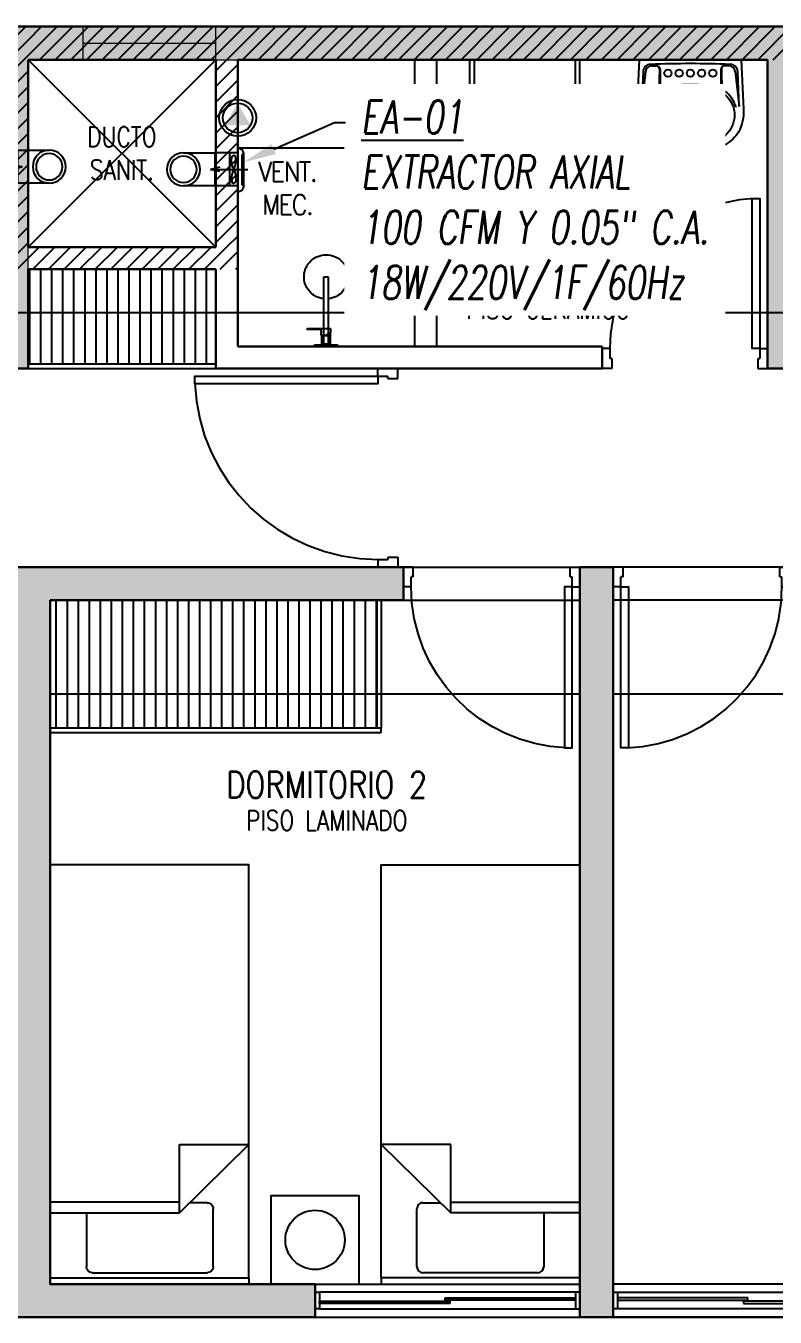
# Model space of a CAD drawing. Header units: millimetres. Extents: x 98 to 155, y -181 to 127.
# Drawn here: x 131.53 to 134.93, y -32.93 to -27.08 of the extents above; entities that cross this region are included whole.
import ezdxf
from ezdxf import colors
from ezdxf.entities.mleader import LeaderData, LeaderLine
from ezdxf.enums import TextEntityAlignment as Align
from ezdxf.math import Vec2, Vec3

# ---------------------------------------------------------------- set-up
doc = ezdxf.new("R2010")
doc.units = ezdxf.units.MM
doc.header["$LTSCALE"] = 15
for name, pattern in [('CENTER', [2, 1.25, -0.25, 0.25, -0.25]), ('HIDDEN', [0.375, 0.25, -0.125]), ('HIDDEN2', [0.1875, 0.125, -0.0625]), ('X-REF_DP_Arquitectura$0$HIDDEN', [0.375, 0.25, -0.125])]:
    doc.linetypes.add(name, pattern=pattern)
doc.layers.get('0').update_dxf_attribs({"color": 250})
for name, color, linetype in [('A-CORTE', 250, 'CENTER'), ('A-LINEAS', 250, 'Continuous'), ('A-MOBILIARIO', 250, 'Continuous'), ('A-MURO BAJO', 250, 'Continuous'), ('A-PROYECCIONES INT.', 250, 'HIDDEN2'), ('A-SANITARIOS', 250, 'Continuous'), ('A-TEXTO-ACABADO PISO', 250, 'Continuous'), ('A_50_TextoAmbiente', 252, 'Continuous'), ('A_50_TextoIndicaciones', 250, 'Continuous'), ('A_50_Vigas', 250, 'X-REF_DP_Arquitectura$0$HIDDEN'), ('A_60_HatchEstructuras', 250, 'Continuous'), ('DLP_MOBILIARIO FIJO', 250, 'Continuous'), ('L-06_EQ-FIN-CONT', 141, 'Continuous'), ('L3 Equipos y Ductos', 160, 'Continuous'), ('L4 Linea mediana', 191, 'Continuous'), ('L6 Linea fina', 141, 'Continuous'), ('MURO CF 60', 250, 'Continuous')]:
    doc.layers.add(name, color=color, linetype=linetype)
doc.layers.add('A-MUROS', color=252, linetype='Continuous', lineweight=30)
doc.layers.add('A_20_Estructuras', color=250, linetype='Continuous', lineweight=18)
doc.styles.add('JNV ING', font='romans.shx', dxfattribs={"width": 0.7, "oblique": 8, "height": 0.15})
doc.styles.add('ROMANS', font='romans.shx', dxfattribs={"width": 0.8})
pattern_1 = [(45, (128.671876, -2.083635), (-0.03535534, 0.03535534), [])]

# ---------------------------------------------------------------- blocks, each defined once
blk = doc.blocks.new('FUTURE 150')
at = {"layer": 'L3 Equipos y Ductos'}
for p, q in [((-0.1294, 0.1486), (-0.1294, -0.0006)), ((-0.104, -0.026), (-0.104, 0.174)), ((-0.104, 0.152), (0, 0.152)), ((0, 0.152), (0, 0.002)), ((-0.104, 0.002), (0, 0.002))]:
    blk.add_line(p, q, dxfattribs=at)
for centre, start, end in [((-0.104, 0.1486), 90, 180), ((-0.104, -0.0006), 180, 270)]:
    blk.add_arc(centre, 0.0254, start, end, dxfattribs=at)
at = {"layer": 'L4 Linea mediana'}
for p, q in [((-0.1294, 0.1448), (-0.1239, 0.1448)), ((-0.1239, 0.0052), (-0.1239, 0.1448)), ((-0.066, 0.152), (-0.066, 0.002)), ((-0.1294, 0.0052), (-0.1239, 0.0052))]:
    blk.add_line(p, q, dxfattribs=at)
at = {"layer": 'L6 Linea fina'}
for p, q in [((0.0199, 0.077), (-0.1499, 0.077)), ((-0.0231, 0.0872), (0.0199, 0.077)), ((-0.0231, 0.0668), (0.0199, 0.077))]:
    blk.add_line(p, q, dxfattribs=at)
for points in [[(-0.0857, 0.077), (-0.0921, 0.0934), (-0.0951, 0.1284), (-0.0911, 0.1379), (-0.0857, 0.1402)], [(-0.0857, 0.077), (-0.0794, 0.0934), (-0.0764, 0.1284), (-0.0804, 0.1379), (-0.0857, 0.1402)], [(-0.0857, 0.077), (-0.0921, 0.0606), (-0.0951, 0.0256), (-0.0911, 0.0161), (-0.0857, 0.0138)], [(-0.0857, 0.077), (-0.0794, 0.0606), (-0.0764, 0.0256), (-0.0804, 0.0161), (-0.0857, 0.0138)]]:
    blk.add_spline(points, degree=3, dxfattribs=at)
blk = doc.blocks.new('Trampa de humo')
at = {"layer": 'L3 Equipos y Ductos'}
blk.add_lwpolyline([(0.155, 0.15), (0.013, 0.15), (0.013, 0), (0.155, 0)], dxfattribs=at)
for radius in [0.075, 0.06]:
    blk.add_circle((0.155, 0.075), radius, dxfattribs=at)
blk = doc.blocks.new('FUTURE150 con trampa')
blk.add_blockref('Trampa de humo', (0.0927, 0.0279))
at = {"layer": 'L-06_EQ-FIN-CONT'}
blk.add_blockref('FUTURE 150', (0.1057, 0.0259), dxfattribs=at)
blk = doc.blocks.new('PTO ELECT')
at = {"layer": 'L4 Linea mediana', "ltscale": 1.5}
blk.add_circle((-0.6859, 0.0891), 0.0833, dxfattribs=at)
at = {"layer": 'L6 Linea fina', "ltscale": 1.5}
blk.add_circle((-0.6859, 0.0891), 0.0671, dxfattribs=at)
blk.add_solid([(-0.6278, 0.0555), (-0.744, 0.0555), (-0.6278, 0.0555), (-0.6859, 0.1562)], dxfattribs=at)
blk = doc.blocks.new('EF-P112')
at = {"layer": 'A_60_HatchEstructuras'}
h = blk.add_hatch(color=256, dxfattribs=at)
h.dxf.hatch_style = 1
h.paths.add_polyline_path([(-19.25, -4.775), (-21.445, -4.775), (-21.445, -4.925), (-21.1, -4.925), (-21.1, -6.325), (-11.7, -6.325), (-11.7, -6.175), (-15.25, -6.175), (-15.25, -4.775), (-15.45, -4.775), (-15.45, -6.175), (-18.35, -6.175), (-18.35, -4.775), (-18.5, -4.775), (-18.5, -6.175), (-20.9, -6.175), (-20.9, -4.925), (-19.25, -4.925)])
h.paths.add_polyline_path([(-21.47, -7.675), (-18.95, -7.675), (-18.95, -9.075), (-18.8, -9.075), (-18.8, -7.675), (-15.45, -7.675), (-15.45, -9.075), (-15.25, -9.075), (-15.25, -7.675), (-11.7, -7.675), (-11.7, -7.525), (-21.67, -7.525), (-21.67, -9.075), (-19.7, -9.075), (-19.7, -8.925), (-21.47, -8.925)])
h = blk.add_hatch(color=256, dxfattribs=at)
h.dxf.hatch_style = 1
h.paths.add_polyline_path([(-17.1, -9.975), (-18.85, -9.975), (-18.85, -13.375), (-17.5, -13.375), (-17.5, -13.225), (-18.7, -13.225), (-18.7, -10.125), (-17.1, -10.125)])
h.paths.add_polyline_path([(-16.15, -9.975), (-16.3, -9.975), (-16.3, -13.375), (-16.15, -13.375)])
h.paths.add_polyline_path([(-13.6, -9.975), (-15.35, -9.975), (-15.35, -10.125), (-13.75, -10.125), (-13.75, -13.225), (-14.95, -13.225), (-14.95, -13.375), (-13.6, -13.375)])
at = {"layer": 'A_20_Estructuras'}
for points in [[(-21.47, -7.675), (-18.95, -7.675), (-18.95, -9.075), (-18.8, -9.075), (-18.8, -7.675), (-15.45, -7.675), (-15.45, -9.075), (-15.25, -9.075), (-15.25, -7.675), (-11.7, -7.675), (-11.7, -7.525), (-21.67, -7.525), (-21.67, -9.075), (-19.7, -9.075), (-19.7, -8.925), (-21.47, -8.925)], [(-17.1, -9.975), (-18.85, -9.975), (-18.85, -13.375), (-17.5, -13.375), (-17.5, -13.225), (-18.7, -13.225), (-18.7, -10.125), (-17.1, -10.125)], [(-16.15, -9.975), (-16.3, -9.975), (-16.3, -13.375), (-16.15, -13.375)]]:
    blk.add_lwpolyline(points, close=True, dxfattribs=at)
at = {"layer": 'A_20_Estructuras', "elevation": 0}
for points in [[(-18.55, -7.675), (-18.55, -7.525)], [(-17.95, -7.675), (-17.95, -7.525)]]:
    blk.add_lwpolyline(points, dxfattribs=at)
at = {"layer": 'A_20_Estructuras', "linetype": 'HIDDEN', "ltscale": 0.5, "elevation": 0}
blk.add_lwpolyline([(-18.55, -7.6), (-17.95, -7.6)], dxfattribs=at)
at = {"layer": 'A_50_Vigas'}
for p, q in [((-16.15, -10.5501), (-13.75, -10.5501)), ((-17.5, -13.375), (-16.3, -13.375)), ((-16.15, -13.375), (-14.95, -13.375))]:
    blk.add_line(p, q, dxfattribs=at)
at = {"layer": 'A_50_Vigas', "elevation": 0}
for points in [[(-17.95, -8.525), (-17.95, -7.675)], [(-17.95, -8.525), (-18.8, -8.525)]]:
    blk.add_lwpolyline(points, dxfattribs=at)
at = {"layer": 'A_50_Vigas'}
for points in [[(-17.1, -9.975), (-16.3, -9.975)], [(-15.35, -9.975), (-16.15, -9.975)], [(-17.1, -10.125), (-16.3, -10.125)], [(-15.35, -10.125), (-16.15, -10.125)], [(-18.7, -10.5501), (-16.3, -10.5501)]]:
    blk.add_lwpolyline(points, dxfattribs=at)
blk = doc.blocks.new('TEXTO DUCTOS PT')
at = {"layer": 'A_50_TextoIndicaciones', "insert": (28.975, -8.1, 0), "char_height": 0.09, "width": 0.4157, "attachment_point": 5, "style": 'ROMANS'}
blk.add_mtext('\\pxsm1,t16;DUCTO SANIT.', dxfattribs=at)
blk = doc.blocks.new('Cortes-Elev.')
at = {"layer": 'A-CORTE', "linetype": 'CENTER', "ltscale": 0.5}
blk.add_lwpolyline([(-1.966, 27.2284), (51.8601, 27.2284)], dxfattribs=at)
blk = doc.blocks.new('ducha marsano')
at = {"linetype": 'HIDDEN2', "ltscale": 0.5, "extrusion": (-4.9425e-10, -7.91123e-10, -1)}
for p, q in [((-0.01, 0), (0.01, 0)), ((0.01, 0), (0.01, -0.3155)), ((-0.0155, -0.058), (-0.0157, -0.058)), ((-0.01, -0.3155), (-0.01, 0)), ((0.0225, -0.0515), (-0.0001, -0.0515)), ((0.0225, -0.0515), (0.0225, -0.0627)), ((-0.0205, -0.08), (-0.0205, -0.0601)), ((0.021, -0.0815), (-0.019, -0.0815)), ((0.025, -0.0815), (0.021, -0.0815)), ((0.0225, -0.0682), (0.0225, -0.077)), ((0.0225, -0.077), (0.025, -0.077)), ((0.025, -0.077), (0.0771, -0.077)), ((0.0771, -0.0815), (0.025, -0.0815)), ((0.0771, -0.077), (0.0816, -0.077)), ((0.0816, -0.0815), (0.0771, -0.0815)), ((0.0816, -0.077), (0.082, -0.077)), ((0.082, -0.0815), (0.0816, -0.0815)), ((0.082, -0.077), (0.084, -0.077)), ((0.084, -0.0815), (0.082, -0.0815)), ((0.0855, -0.0785), (0.0855, -0.08)), ((0.01, -0.3155), (-0.01, -0.3155))]:
    blk.add_line(p, q, dxfattribs=at)
for centre, radius, start, end in [((-0.0004, -0.0462), 0.02, 323.95812, 354.92979), ((0.0004, -0.0462), 0.02, 185.07021, 195.2705), ((0.019, -0.08), 0.0015, 270, 360), ((-0.084, -0.0785), 0.0015, 90, 180), ((-0.084, -0.08), 0.0015, 180, 270), ((0, -0.3155), 0.1, 95.73917, 84.26083)]:
    blk.add_arc(centre, radius, start, end, dxfattribs=at)
at = {"linetype": 'HIDDEN2', "ltscale": 0.5, "extrusion": (-4.94252e-10, -7.91124e-10, -1)}
blk.add_ellipse((0, -0.0515), major_axis=(-0.0225, -0.0095), ratio=0.001448, start_param=0.425436, end_param=1.567366, dxfattribs=at)
at = {"linetype": 'HIDDEN2', "ltscale": 0.5}
for points, degree in [([(-0.0305, 0), (0, 0), (0.0305, 0)], 2), ([(0.0305, 0), (0.0415, 0), (0.0525, 0)], 2), ([(0.0525, 0), (0.0525, -0.0038), (0.0525, -0.0075)], 2), ([(-0.0525, 0), (-0.0525, -0.0038), (-0.0525, -0.0075)], 2), ([(-0.0525, 0), (-0.0415, 0), (-0.0305, 0)], 2), ([(-0.0525, -0.0075), (-0.0525, -0.0075), (-0.0525, -0.0075)], 2), ([(0.0305, -0.008), (0, -0.008), (-0.0305, -0.008)], 2), ([(-0.0215, -0.008), (-0.0215, -0.0093), (-0.0215, -0.0105)], 2), ([(-0.021, -0.011), (-0.007, -0.011), (0.007, -0.011), (0.021, -0.011)], 3), ([(-0.02, -0.011), (-0.02, -0.0294), (-0.02, -0.0477)], 2), ([(-0.0197, -0.048), (0, -0.048), (0.0197, -0.048)], 2), ([(0.02, -0.011), (0.02, -0.0294), (0.02, -0.0477)], 2), ([(0.0215, -0.008), (0.0215, -0.0093), (0.0215, -0.0105)], 2)]:
    blk.add_open_spline(points, degree=degree, dxfattribs=at)
for points, weights in [([(-0.0525, -0.0075), (-0.0525, -0.0075), (-0.0525, -0.0075)], [1, 0.990847086912, 0.982266230892]), ([(-0.052, -0.008), (-0.0525, -0.008), (-0.0525, -0.0075)], [1, 0.707106781193, 1]), ([(-0.0215, -0.0105), (-0.0215, -0.011), (-0.021, -0.011)], [1, 0.70710678154, 1]), ([(-0.02, -0.0477), (-0.02, -0.048), (-0.0197, -0.048)], [1, 0.707106780138, 1]), ([(0.02, -0.0477), (0.02, -0.048), (0.0197, -0.048)], [1, 0.707106779703, 1]), ([(0.0211, -0.011), (0.0211, -0.011), (0.021, -0.011)], [1, 0.992411795776, 1]), ([(0.052, -0.008), (0.0521, -0.008), (0.0521, -0.008)], [1, 0.992411795771, 1])]:
    blk.add_rational_spline(points, weights, degree=2, dxfattribs=at)
for points, knots in [([(-0.0305, -0.008), (-0.0332, -0.008), (-0.0374, -0.008), (-0.0424, -0.008), (-0.0458, -0.008), (-0.0486, -0.008), (-0.0512, -0.008), (-0.052, -0.008), (-0.052, -0.008)], [0, 0, 0, 0, 8.104572, 12.495263, 16.885954, 21.276645, 25.667336, 33.771908, 33.771908, 33.771908, 33.771908]), ([(0.052, -0.008), (0.052, -0.008), (0.0512, -0.008), (0.0486, -0.008), (0.0458, -0.008), (0.0424, -0.008), (0.0374, -0.008), (0.0332, -0.008), (0.0305, -0.008)], [0, 0, 0, 0, 8.104572, 12.495263, 16.885954, 21.276645, 25.667336, 33.771908, 33.771908, 33.771908, 33.771908]), ([(0.0225, -0.0682), (0.0225, -0.0682), (0.0225, -0.0682), (0.0225, -0.0679), (0.0224, -0.0677), (0.0224, -0.0672), (0.0224, -0.0669), (0.0223, -0.0662), (0.0223, -0.0658), (0.0223, -0.0652), (0.0223, -0.0648), (0.0224, -0.0641), (0.0224, -0.0638), (0.0224, -0.0633), (0.0225, -0.0631), (0.0225, -0.0628), (0.0225, -0.0627), (0.0225, -0.0627)], [0.4148436, 0.4148436, 0.4148436, 0.4148436, 0.5185541, 0.5185541, 0.6222645, 0.6222645, 0.7259759, 0.7259759, 0.8296873, 0.8296873, 0.9333987, 0.9333987, 1.03711, 1.03711, 1.1408205, 1.1408205, 1.2445309, 1.2445309, 1.2445309, 1.2445309])]:
    blk.add_open_spline(points, degree=3, knots=knots, dxfattribs=at)
for points, weights, degree, knots in [([(0.0211, -0.011), (0.0211, -0.011), (0.0211, -0.011), (0.0211, -0.011), (0.0214, -0.0109), (0.0215, -0.0107), (0.0215, -0.0105)], [0.918641037743, 0.918640949346, 0.918640860949, 0.918640772552, 0.789223156395, 0.789223156395, 0.918640772552], 3, [0.1238988, 0.1238988, 0.1238988, 0.1238988, 0.1238993, 0.1238993, 0.1238993, 0.78603, 0.78603, 0.78603, 0.78603]), ([(0.0521, -0.008), (0.0521, -0.008), (0.0521, -0.008), (0.0525, -0.0079), (0.0525, -0.0075)], [0.918641037749, 0.918640905153, 0.918640772558, 0.724517853988, 0.918640772558], 2, [0.1238988, 0.1238988, 0.1238988, 0.1238993, 0.1238993, 0.7860311, 0.7860311, 0.7860311])]:
    blk.add_rational_spline(points, weights, degree=degree, knots=knots, dxfattribs=at)
blk = doc.blocks.new('1 PLAZA')
for p, q in [((-0.2592, -0.0513), (0.2619, -0.0513)), ((-0.2859, -0.3221), (-0.2859, -0.0781)), ((0.2887, -0.0781), (0.2887, -0.3415)), ((-0.45, -0.3221), (0.1356, -0.3221)), ((0.45, -0.6318), (0.1356, -0.3221)), ((0.1356, -0.3221), (0.1356, -0.6318)), ((0.1356, -0.371), (-0.45, -0.371)), ((0.2619, -0.3683), (0.1825, -0.3683)), ((0.1356, -0.6318), (0.45, -0.6318))]:
    blk.add_line(p, q)
at = {"extrusion": (4.49068e-08, -3.60286e-08, 1), "elevation": 0}
blk.add_lwpolyline([(-0.45, -0.0287), (0.45, -0.0287), (0.45, 0), (-0.45, 0)], close=True, dxfattribs=at)
blk.add_lwpolyline([(-0.45, -1.9), (-0.45, -0.0287), (0.45, -0.0287), (0.45, -1.9)], close=True)
for centre, start, end in [((-0.2592, -0.0781), 90, 180), ((0.2619, -0.0781), 0, 90), ((0.2619, -0.3415), 270, 0)]:
    blk.add_arc(centre, 0.0267, start, end)
blk = doc.blocks.new('VELADOR')
blk.add_lwpolyline([(0, 0.4), (0, 0), (0.4, 0), (0.4, 0.4)], close=True)
blk.add_circle((0.2, 0.2), 0.1344)
blk = doc.blocks.new('SIFON JET_PLANTA')
at = {"extrusion": (-2.64698e-23, 6.61744e-24, -1)}
for p, q in [((-0.2149, 0.2323, 0), (-0.2142, 0.2356, 0)), ((-0.2142, 0.2356, 0), (-0.2129, 0.239, 0)), ((-0.2129, 0.239, 0), (-0.211, 0.2419, 0)), ((-0.211, 0.2419, 0), (-0.2091, 0.2441, 0)), ((-0.2091, 0.2441, 0), (-0.2077, 0.2455, 0)), ((-0.2077, 0.2455, 0), (-0.2055, 0.247, 0)), ((-0.2055, 0.247, 0), (-0.2007, 0.2492, 0)), ((-0.2007, 0.2492, 0), (-0.195, 0.25, 0)), ((-0.195, 0.25, 0), (-0.195, 0.25, 0)), ((-0.195, 0.25, 0), (-0.1605, 0.25, 0)), ((-0.1605, 0.25, 0), (-0.0975, 0.25, 0)), ((-0.0975, 0.25, 0), (-0.0323, 0.25, 0)), ((-0.0323, 0.25, 0), (0, 0.25, 0)), ((0, 0.25, 0), (0, -0.25, 0)), ((-0.5385, 0.1749, 0), (-0.5346, 0.176, 0)), ((-0.5346, 0.176, 0), (-0.5265, 0.1784, 0)), ((-0.5265, 0.1784, 0), (-0.5216, 0.1797, 0)), ((-0.5216, 0.1797, 0), (-0.5148, 0.1813, 0)), ((-0.5148, 0.1813, 0), (-0.5079, 0.1829, 0)), ((-0.5079, 0.1829, 0), (-0.5016, 0.1842, 0)), ((-0.5016, 0.1842, 0), (-0.4865, 0.1867, 0)), ((-0.4865, 0.1867, 0), (-0.4763, 0.188, 0)), ((-0.4763, 0.188, 0), (-0.4726, 0.1884, 0)), ((-0.4726, 0.1884, 0), (-0.4636, 0.1892, 0)), ((-0.4636, 0.1892, 0), (-0.4549, 0.1897, 0)), ((-0.4549, 0.1897, 0), (-0.449, 0.1899, 0)), ((-0.449, 0.1899, 0), (-0.44, 0.19, 0)), ((-0.44, 0.19, 0), (-0.4322, 0.191, 0)), ((-0.4322, 0.191, 0), (-0.215, 0.2181, 0)), ((-0.215, 0.2278, 0), (-0.2149, 0.2323, 0)), ((-0.215, 0.2234, 0), (-0.215, 0.2278, 0)), ((-0.215, 0.2181, 0), (-0.215, 0.2234, 0)), ((-0.6386, 0.1152, 0), (-0.6326, 0.121, 0)), ((-0.6326, 0.121, 0), (-0.6299, 0.1235, 0)), ((-0.6299, 0.1235, 0), (-0.6251, 0.1276, 0)), ((-0.6251, 0.1276, 0), (-0.6206, 0.1314, 0)), ((-0.6206, 0.1314, 0), (-0.6168, 0.1344, 0)), ((-0.6168, 0.1344, 0), (-0.6106, 0.1389, 0)), ((-0.6106, 0.1389, 0), (-0.6061, 0.142, 0)), ((-0.6061, 0.142, 0), (-0.6, 0.1461, 0)), ((-0.6, 0.1461, 0), (-0.5963, 0.1484, 0)), ((-0.5963, 0.1484, 0), (-0.5908, 0.1517, 0)), ((-0.5908, 0.1517, 0), (-0.5862, 0.1543, 0)), ((-0.5862, 0.1543, 0), (-0.5794, 0.158, 0)), ((-0.5794, 0.158, 0), (-0.5693, 0.1629, 0)), ((-0.5693, 0.1629, 0), (-0.5517, 0.1703, 0)), ((-0.5517, 0.1703, 0), (-0.5465, 0.1722, 0)), ((-0.5465, 0.1722, 0), (-0.5385, 0.1749, 0)), ((-0.6779, 0.0582, 0), (-0.6745, 0.0655, 0)), ((-0.6745, 0.0655, 0), (-0.6722, 0.0699, 0)), ((-0.6745, 0.0655, 0), (-0.6745, 0.0655, 0)), ((-0.6722, 0.0699, 0), (-0.6705, 0.0728, 0)), ((-0.6705, 0.0728, 0), (-0.669, 0.0755, 0)), ((-0.669, 0.0755, 0), (-0.6672, 0.0785, 0)), ((-0.6672, 0.0785, 0), (-0.665, 0.082, 0)), ((-0.665, 0.082, 0), (-0.6634, 0.0845, 0)), ((-0.6634, 0.0845, 0), (-0.6611, 0.088, 0)), ((-0.6611, 0.088, 0), (-0.657, 0.0936, 0)), ((-0.657, 0.0936, 0), (-0.6534, 0.0984, 0)), ((-0.657, 0.0936, 0), (-0.657, 0.0936, 0)), ((-0.6534, 0.0984, 0), (-0.6503, 0.1023, 0)), ((-0.6534, 0.0984, 0), (-0.6534, 0.0984, 0)), ((-0.6503, 0.1023, 0), (-0.6453, 0.108, 0)), ((-0.6453, 0.108, 0), (-0.6386, 0.1152, 0)), ((-0.69, 0, 0), (-0.6899, 0.0044, 0)), ((-0.6899, 0.0044, 0), (-0.6897, 0.0096, 0)), ((-0.6897, 0.0096, 0), (-0.6893, 0.014, 0)), ((-0.6893, 0.014, 0), (-0.6887, 0.0194, 0)), ((-0.6887, 0.0194, 0), (-0.6881, 0.0236, 0)), ((-0.6881, 0.0236, 0), (-0.6872, 0.0284, 0)), ((-0.6881, 0.0236, 0), (-0.6881, 0.0236, 0)), ((-0.6872, 0.0284, 0), (-0.6867, 0.031, 0)), ((-0.6867, 0.031, 0), (-0.6855, 0.0361, 0)), ((-0.6855, 0.0361, 0), (-0.6838, 0.0421, 0)), ((-0.6855, 0.0361, 0), (-0.6855, 0.0361, 0)), ((-0.6838, 0.0421, 0), (-0.6819, 0.048, 0)), ((-0.6838, 0.0421, 0), (-0.6838, 0.0421, 0)), ((-0.6819, 0.048, 0), (-0.6804, 0.0521, 0)), ((-0.6804, 0.0521, 0), (-0.6793, 0.0547, 0)), ((-0.6793, 0.0547, 0), (-0.6779, 0.0582, 0)), ((-0.6899, -0.0065, 0), (-0.69, 0, 0)), ((-0.6896, -0.0111, 0), (-0.6899, -0.0065, 0)), ((-0.6891, -0.0164, 0), (-0.6896, -0.0111, 0)), ((-0.6881, -0.0232, 0), (-0.6891, -0.0164, 0)), ((-0.6876, -0.0264, 0), (-0.6881, -0.0232, 0)), ((-0.687, -0.0296, 0), (-0.6876, -0.0264, 0)), ((-0.6864, -0.0321, 0), (-0.687, -0.0296, 0)), ((-0.6855, -0.0361, 0), (-0.6864, -0.0321, 0)), ((-0.6838, -0.0419, 0), (-0.6855, -0.0361, 0)), ((-0.6827, -0.0457, 0), (-0.6838, -0.0419, 0)), ((-0.6814, -0.0492, 0), (-0.6827, -0.0457, 0)), ((-0.6803, -0.0522, 0), (-0.6814, -0.0492, 0)), ((-0.6792, -0.0551, 0), (-0.6803, -0.0522, 0)), ((-0.6779, -0.0581, 0), (-0.6792, -0.0551, 0)), ((-0.677, -0.0602, 0), (-0.6779, -0.0581, 0)), ((-0.6751, -0.0642, 0), (-0.677, -0.0602, 0)), ((-0.6722, -0.0699, 0), (-0.6751, -0.0642, 0)), ((-0.6706, -0.0727, 0), (-0.6722, -0.0699, 0)), ((-0.6679, -0.0774, 0), (-0.6706, -0.0727, 0)), ((-0.6646, -0.0826, 0), (-0.6679, -0.0774, 0)), ((-0.6623, -0.0862, 0), (-0.6646, -0.0826, 0)), ((-0.6599, -0.0897, 0), (-0.6623, -0.0862, 0)), ((-0.6554, -0.0958, 0), (-0.6599, -0.0897, 0)), ((-0.6494, -0.1032, 0), (-0.6554, -0.0958, 0)), ((-0.6458, -0.1074, 0), (-0.6494, -0.1032, 0)), ((-0.64, -0.1137, 0), (-0.6458, -0.1074, 0)), ((-0.6379, -0.1158, 0), (-0.64, -0.1137, 0)), ((-0.6347, -0.119, 0), (-0.6379, -0.1158, 0)), ((-0.6335, -0.1201, 0), (-0.6347, -0.119, 0)), ((-0.6347, -0.119, 0), (-0.6347, -0.119, 0)), ((-0.6318, -0.1217, 0), (-0.6335, -0.1201, 0)), ((-0.6305, -0.123, 0), (-0.6318, -0.1217, 0)), ((-0.6318, -0.1217, 0), (-0.6318, -0.1217, 0)), ((-0.6288, -0.1244, 0), (-0.6305, -0.123, 0)), ((-0.6276, -0.1255, 0), (-0.6288, -0.1244, 0)), ((-0.6262, -0.1268, 0), (-0.6276, -0.1255, 0)), ((-0.6245, -0.1281, 0), (-0.6262, -0.1268, 0)), ((-0.6235, -0.1291, 0), (-0.6245, -0.1281, 0)), ((-0.6245, -0.1281, 0), (-0.6245, -0.1281, 0)), ((-0.6223, -0.13, 0), (-0.6235, -0.1291, 0)), ((-0.6215, -0.1307, 0), (-0.6223, -0.13, 0)), ((-0.6204, -0.1315, 0), (-0.6215, -0.1307, 0)), ((-0.6193, -0.1324, 0), (-0.6204, -0.1315, 0)), ((-0.6179, -0.1335, 0), (-0.6193, -0.1324, 0)), ((-0.6168, -0.1344, 0), (-0.6179, -0.1335, 0)), ((-0.6153, -0.1355, 0), (-0.6168, -0.1344, 0)), ((-0.6142, -0.1363, 0), (-0.6153, -0.1355, 0)), ((-0.612, -0.1379, 0), (-0.6142, -0.1363, 0)), ((-0.6086, -0.1403, 0), (-0.612, -0.1379, 0)), ((-0.607, -0.1415, 0), (-0.6086, -0.1403, 0)), ((-0.6058, -0.1422, 0), (-0.607, -0.1415, 0)), ((-0.6039, -0.1435, 0), (-0.6058, -0.1422, 0)), ((-0.602, -0.1448, 0), (-0.6039, -0.1435, 0)), ((-0.6004, -0.1458, 0), (-0.602, -0.1448, 0)), ((-0.5987, -0.1469, 0), (-0.6004, -0.1458, 0)), ((-0.5964, -0.1483, 0), (-0.5987, -0.1469, 0)), ((-0.595, -0.1492, 0), (-0.5964, -0.1483, 0)), ((-0.5936, -0.15, 0), (-0.595, -0.1492, 0)), ((-0.5918, -0.1511, 0), (-0.5936, -0.15, 0)), ((-0.5896, -0.1524, 0), (-0.5918, -0.1511, 0)), ((-0.5871, -0.1538, 0), (-0.5896, -0.1524, 0)), ((-0.5833, -0.1559, 0), (-0.5871, -0.1538, 0)), ((-0.5781, -0.1587, 0), (-0.5833, -0.1559, 0)), ((-0.5759, -0.1598, 0), (-0.5781, -0.1587, 0)), ((-0.5738, -0.1608, 0), (-0.5759, -0.1598, 0)), ((-0.5702, -0.1625, 0), (-0.5738, -0.1608, 0)), ((-0.5675, -0.1637, 0), (-0.5702, -0.1625, 0)), ((-0.5659, -0.1645, 0), (-0.5675, -0.1637, 0)), ((-0.5644, -0.1652, 0), (-0.5659, -0.1645, 0)), ((-0.5614, -0.1664, 0), (-0.5644, -0.1652, 0)), ((-0.5598, -0.1671, 0), (-0.5614, -0.1664, 0)), ((-0.5568, -0.1683, 0), (-0.5598, -0.1671, 0)), ((-0.5543, -0.1693, 0), (-0.5568, -0.1683, 0)), ((-0.551, -0.1706, 0), (-0.5543, -0.1693, 0)), ((-0.5491, -0.1713, 0), (-0.551, -0.1706, 0)), ((-0.5465, -0.1722, 0), (-0.5491, -0.1713, 0)), ((-0.5449, -0.1728, 0), (-0.5465, -0.1722, 0)), ((-0.5428, -0.1735, 0), (-0.5449, -0.1728, 0)), ((-0.5412, -0.174, 0), (-0.5428, -0.1735, 0)), ((-0.5385, -0.1749, 0), (-0.5412, -0.174, 0)), ((-0.5352, -0.1759, 0), (-0.5385, -0.1749, 0)), ((-0.5385, -0.1749, 0), (-0.5385, -0.1749, 0)), ((-0.5321, -0.1768, 0), (-0.5352, -0.1759, 0)), ((-0.5296, -0.1775, 0), (-0.5321, -0.1768, 0)), ((-0.5267, -0.1783, 0), (-0.5296, -0.1775, 0)), ((-0.5238, -0.1791, 0), (-0.5267, -0.1783, 0)), ((-0.5267, -0.1783, 0), (-0.5267, -0.1783, 0)), ((-0.5217, -0.1796, 0), (-0.5238, -0.1791, 0)), ((-0.5177, -0.1807, 0), (-0.5217, -0.1796, 0)), ((-0.5151, -0.1813, 0), (-0.5177, -0.1807, 0)), ((-0.5118, -0.1821, 0), (-0.5151, -0.1813, 0)), ((-0.5094, -0.1826, 0), (-0.5118, -0.1821, 0)), ((-0.5066, -0.1832, 0), (-0.5094, -0.1826, 0)), ((-0.5022, -0.184, 0), (-0.5066, -0.1832, 0)), ((-0.4974, -0.1849, 0), (-0.5022, -0.184, 0)), ((-0.495, -0.1854, 0), (-0.4974, -0.1849, 0)), ((-0.4974, -0.1849, 0), (-0.4974, -0.1849, 0)), ((-0.4936, -0.1856, 0), (-0.495, -0.1854, 0)), ((-0.4916, -0.1859, 0), (-0.4936, -0.1856, 0)), ((-0.4884, -0.1864, 0), (-0.4916, -0.1859, 0)), ((-0.4862, -0.1867, 0), (-0.4884, -0.1864, 0)), ((-0.4824, -0.1872, 0), (-0.4862, -0.1867, 0)), ((-0.4812, -0.1874, 0), (-0.4824, -0.1872, 0)), ((-0.4785, -0.1877, 0), (-0.4812, -0.1874, 0)), ((-0.4761, -0.188, 0), (-0.4785, -0.1877, 0)), ((-0.4735, -0.1883, 0), (-0.4761, -0.188, 0)), ((-0.4695, -0.1887, 0), (-0.4735, -0.1883, 0)), ((-0.4651, -0.189, 0), (-0.4695, -0.1887, 0)), ((-0.4639, -0.1891, 0), (-0.4651, -0.189, 0)), ((-0.4651, -0.189, 0), (-0.4651, -0.189, 0)), ((-0.4619, -0.1893, 0), (-0.4639, -0.1891, 0)), ((-0.4592, -0.1894, 0), (-0.4619, -0.1893, 0)), ((-0.4568, -0.1896, 0), (-0.4592, -0.1894, 0)), ((-0.455, -0.1897, 0), (-0.4568, -0.1896, 0)), ((-0.4518, -0.1898, 0), (-0.455, -0.1897, 0)), ((-0.449, -0.1899, 0), (-0.4518, -0.1898, 0)), ((-0.4467, -0.1899, 0), (-0.449, -0.1899, 0)), ((-0.4428, -0.19, 0), (-0.4467, -0.1899, 0)), ((-0.44, -0.19, 0), (-0.4428, -0.19, 0)), ((-0.215, -0.2181, 0), (-0.44, -0.19, 0)), ((-0.215, -0.227, 0), (-0.215, -0.2181, 0)), ((-0.215, -0.23, 0), (-0.215, -0.227, 0)), ((-0.2147, -0.2335, 0), (-0.215, -0.23, 0)), ((-0.2138, -0.2369, 0), (-0.2147, -0.2335, 0)), ((-0.2126, -0.2395, 0), (-0.2138, -0.2369, 0)), ((-0.2138, -0.2369, 0), (-0.2138, -0.2369, 0)), ((-0.2108, -0.2423, 0), (-0.2126, -0.2395, 0)), ((-0.2126, -0.2395, 0), (-0.2126, -0.2395, 0)), ((-0.2091, -0.2441, 0), (-0.2108, -0.2423, 0)), ((-0.2108, -0.2423, 0), (-0.2108, -0.2423, 0)), ((-0.2108, -0.2423, 0), (-0.2108, -0.2423, 0)), ((-0.209, -0.244, 0), (-0.2091, -0.2441, 0)), ((-0.2067, -0.2462, 0), (-0.209, -0.244, 0)), ((-0.209, -0.244, 0), (-0.209, -0.244, 0)), ((-0.2029, -0.2484, 0), (-0.2067, -0.2462, 0)), ((-0.2067, -0.2462, 0), (-0.2067, -0.2462, 0)), ((-0.1995, -0.2495, 0), (-0.2029, -0.2484, 0)), ((-0.2029, -0.2484, 0), (-0.2029, -0.2484, 0)), ((-0.195, -0.25, 0), (-0.1995, -0.2495, 0)), ((0, -0.25, 0), (-0.195, -0.25, 0))]:
    blk.add_line(p, q, dxfattribs=at)
for p, q in [((-0.2091, 0.2441, 0), (-0.1921, 0.2271, 0)), ((-0.195, 0.25, 0), (0, 0.25, 0)), ((0, 0.25, 0), (0, -0.25, 0)), ((-0.215, 0.2181, 0), (-0.44, 0.19, 0)), ((-0.215, -0.23, 0), (-0.215, 0.23, 0)), ((-0.195, -0.22, 0), (-0.195, 0.22, 0)), ((-0.185, 0.23, 0), (0, 0.23, 0)), ((-0.265, 0.0718, 0), (-0.265, 0.1028, 0)), ((-0.255, -0.0562, 0), (-0.255, 0.0562, 0)), ((-0.265, -0.1028, 0), (-0.265, -0.0718, 0)), ((-0.215, -0.2181, 0), (-0.44, -0.19, 0)), ((-0.2091, -0.2441, 0), (-0.1921, -0.2271, 0)), ((0, -0.23, 0), (-0.185, -0.23, 0)), ((0, -0.25, 0), (-0.195, -0.25, 0))]:
    blk.add_line(p, q)
at = {"elevation": 0}
for points in [[(-0.265, 0.1028, 0.0362), (-0.2844, 0.1202, 0.08725), (-0.3535, 0.1565, 0.077598), (-0.44, 0.17, 0.077598), (-0.5265, 0.1565, 0.08725), (-0.5956, 0.1202, 0.105601), (-0.6443, 0.0627, 0.12364), (-0.66, 0, 0.12364), (-0.6443, -0.0627, 0.105601), (-0.5956, -0.1202, 0.08725), (-0.5265, -0.1565, 0.077598), (-0.44, -0.17, 0.077598)], [(-0.255, 0.0562, 0.100268), (-0.2967, 0.1044, 0.08725), (-0.3596, 0.1374, 0.077598), (-0.44, 0.15, 0.077598), (-0.5204, 0.1374, 0.08725), (-0.5833, 0.1044, 0.105601), (-0.6266, 0.0532, 0.12364), (-0.64, 0, 0.12364), (-0.6266, -0.0532, 0.105601), (-0.5833, -0.1044, 0.08725), (-0.5204, -0.1374, 0.077598), (-0.44, -0.15, 0.077598)], [(-0.44, -0.15, 0.077598), (-0.3596, -0.1374, 0.08725), (-0.2967, -0.1044, 0.100268), (-0.255, -0.0562, 0.12364)], [(-0.44, -0.17, 0.077598), (-0.3535, -0.1565, 0.08725), (-0.2844, -0.1202, 0.0362), (-0.265, -0.1028, 0.12364)]]:
    blk.add_lwpolyline(points, format="xyb", dxfattribs=at)
for centre, radius, start, end in [((-0.195, 0.23, 0), 0.02, 90, 180), ((-0.44, -0.1379, 0), 0.3279, 90, 107.47412), ((-0.185, 0.22, 0), 0.01, 90, 180), ((-0.4939, -0.0273, 0), 0.203, 127.23483, 151.40883), ((-0.4613, -0.0702, 0), 0.257, 107.47412, 127.23483), ((-0.544, 0, 0), 0.146, 151.40883, 180), ((-0.544, 0, 0), 0.146, 180, 208.59117), ((-0.4939, 0.0273, 0), 0.203, 208.59117, 232.76517), ((-0.4613, 0.0702, 0), 0.257, 232.76517, 252.52588), ((-0.44, 0.1379, 0), 0.3279, 252.52588, 270), ((-0.195, -0.23, 0), 0.02, 180, 270), ((-0.185, -0.22, 0), 0.01, 180, 270)]:
    blk.add_arc(centre, radius, start, end)
blk = doc.blocks.new('*U145')
for p, q in [((0.01, 0.855), (0.01, 0.9)), ((0.1, 0.865), (0.1, 0.9)), ((0.055, 0.855), (0.01, 0.855)), ((0.1, 0.865), (0.055, 0.865)), ((0.055, 0.855), (0.055, 0.865)), ((0.055, 0.045), (0.01, 0.045)), ((0.01, 0.045), (0.01, 0)), ((0.055, 0.045), (0.055, 0.035)), ((0.1, 0.035), (0.055, 0.035)), ((0.1, 0.035), (0.1, 0))]:
    blk.add_line(p, q)
blk.add_lwpolyline([(0.93, 0.07), (0.93, 0.035), (0.1, 0.035), (0.1, 0.07)], close=True)
at = {"linetype": 'HIDDEN2'}
blk.add_arc((0.0995, 0.0339), 0.8311, 2.23015, 89.96723, dxfattribs=at)
blk = doc.blocks.new('*U144')
for p, q in [((0.01, 0.755), (0.01, 0.8)), ((0.1, 0.765), (0.055, 0.765)), ((0.055, 0.755), (0.055, 0.765)), ((0.1, 0.765), (0.1, 0.8)), ((0.055, 0.755), (0.01, 0.755)), ((0.055, 0.045), (0.01, 0.045)), ((0.01, 0.045), (0.01, 0)), ((0.055, 0.045), (0.055, 0.035)), ((0.1, 0.035), (0.055, 0.035)), ((0.1, 0.035), (0.1, 0))]:
    blk.add_line(p, q)
blk.add_lwpolyline([(0.83, 0.07), (0.83, 0.035), (0.1, 0.035), (0.1, 0.07)], close=True)
at = {"linetype": 'HIDDEN2'}
blk.add_arc((0.0996, 0.034), 0.731, 2.23015, 89.96723, dxfattribs=at)
blk = doc.blocks.new('VP.120')
at = {"layer": 'A-MURO BAJO'}
for p, q in [((0, 0), (1.2, 0)), ((0, -0.15), (1.2, -0.15))]:
    blk.add_line(p, q, dxfattribs=at)
at = {"layer": 'DLP_MOBILIARIO FIJO', "color": 251}
for p, q in [((0.02, -0.0375), (1.18, -0.0375)), ((1.18, -0.1125), (0.02, -0.1125))]:
    blk.add_line(p, q, dxfattribs=at)
at = {"layer": 'DLP_MOBILIARIO FIJO', "color": 6}
for points in [[(0, -0.1125), (0.02, -0.1125), (0.02, -0.0375), (0, -0.0375)], [(1.2, -0.1125), (1.18, -0.1125), (1.18, -0.0375), (1.2, -0.0375)]]:
    blk.add_lwpolyline(points, close=True, dxfattribs=at)
at = {"layer": 'DLP_MOBILIARIO FIJO', "elevation": 0}
for points in [[(0.61, -0.0625), (0.02, -0.0625), (0.02, -0.0725), (0.61, -0.0725)], [(0.59, -0.0875), (1.18, -0.0875), (1.18, -0.0775), (0.59, -0.0775)]]:
    blk.add_lwpolyline(points, close=True, dxfattribs=at)
blk = doc.blocks.new('*U146')
for p, q in [((0.01, 0.705), (0.01, 0.75)), ((0.055, 0.705), (0.01, 0.705)), ((0.1, 0.715), (0.055, 0.715)), ((0.055, 0.705), (0.055, 0.715)), ((0.1, 0.715), (0.1, 0.75)), ((0.055, 0.045), (0.01, 0.045)), ((0.01, 0.045), (0.01, 0)), ((0.055, 0.045), (0.055, 0.035)), ((0.1, 0.035), (0.055, 0.035)), ((0.1, 0.035), (0.1, 0))]:
    blk.add_line(p, q)
blk.add_lwpolyline([(0.78, 0.07), (0.78, 0.035), (0.1, 0.035), (0.1, 0.07)], close=True)
at = {"linetype": 'HIDDEN2'}
blk.add_arc((0.0996, 0.0341), 0.6809, 2.23015, 89.96723, dxfattribs=at)
blk = doc.blocks.new('BOWL-ITALGRIF_VARADERO_01')
for p, q in [((-0.2032, -0.1971), (-0.2208, -0.038)), ((0.2032, -0.1971), (0.2208, -0.038)), ((-0.1404, -0.2077), (-0.1424, -0.1083)), ((-0.1375, -0.205), (-0.1375, -0.1117)), ((0.1375, -0.205), (0.1375, -0.1117)), ((0.1404, -0.2077), (0.1424, -0.1083)), ((-0.1753, -0.222), (-0.1544, -0.222)), ((0.1753, -0.222), (0.1544, -0.222))]:
    blk.add_line(p, q)
for points in [[(-0.0917, 0.1589, -0.02989), (-0.0456, 0.1646, -0.007822), (0.0456, 0.1646, -0.02989), (0.0918, 0.1589, -0.091737), (0.1601, 0.1343, -0.112496), (0.2175, 0.0792, -0.147885), (0.2402, -0.0257), (0.23, -0.25), (-0.23, -0.25), (-0.2402, -0.0257, -0.147885), (-0.2175, 0.0792, -0.112496), (-0.1601, 0.1343, -0.091737)], [(-0.0496, -0.1363, -0.062677), (-0.1048, -0.1249, -0.110639), (-0.1576, -0.091, -0.120976), (-0.195, -0.0344, -0.061198), (-0.2, 0, -0.21707), (-0.1593, 0.092, -0.174983), (-0.0545, 0.1298, -0.010618), (0, 0.131, -0.010618), (0.0545, 0.1298, -0.174983), (0.1593, 0.092, -0.21707), (0.2, 0, -0.061198), (0.195, -0.0344, -0.120976), (0.1576, -0.091, -0.110639), (0.1048, -0.1249, -0.062677), (0.0496, -0.1363, -0.017583), (0, -0.138, -0.017583)]]:
    blk.add_lwpolyline(points, format="xyb", close=True)
for points in [[(-0.2216, -0.0381), (-0.2145, -0.1954, 0.390823), (-0.1807, -0.2288, 0.017524), (0.1807, -0.2288, 0.390823), (0.2145, -0.1954), (0.2216, -0.0381)], [(-0.2072, -0.035, 0.005), (-0.2064, -0.038, 0.121292), (-0.166, -0.0996, 0.007977), (-0.1624, -0.1031)], [(0.2072, -0.035, -0.005), (0.2064, -0.038, -0.121292), (0.166, -0.0996, -0.007977), (0.1624, -0.1031)]]:
    blk.add_lwpolyline(points, format="xyb")
for centre, radius in [((0, -0.075), 0.035), ((0, -0.075), 0.0215), ((-0.1015, -0.1885), 0.0165), ((-0.051, -0.1885), 0.0165), ((0, -0.1885), 0.0165), ((0.051, -0.1885), 0.0165), ((0.1015, -0.1885), 0.0165)]:
    blk.add_circle(centre, radius)
for centre, radius, start, end in [((-0.1583, -0.0987), 0.006, 226.64309, 46.64309), ((-0.1404, -0.1083), 0.002, 54.36186, 181.13739), ((-0.1355, -0.1117), 0.002, 56.71088, 180), ((0.1355, -0.1117), 0.002, 0, 123.28912), ((0.1404, -0.1083), 0.002, 358.86261, 125.63814), ((0.1583, -0.0987), 0.006, 133.35691, 313.35691), ((0.1048, -0.1249), 9.094947017729287e-16, 0, 217.6714), ((-0.1753, -0.194), 0.028, 186.31112, 270), ((-0.1545, -0.205), 0.017, 270, 0), ((-0.1544, -0.208), 0.014, 270, 1.13739), ((0.1545, -0.205), 0.017, 180, 270), ((0.1544, -0.208), 0.014, 178.86261, 270), ((0.1753, -0.194), 0.028, 270, 353.68888)]:
    blk.add_arc(centre, radius, start, end)
blk = doc.blocks.new('DPTO 75_D11')
at = {"layer": 'DLP_MOBILIARIO FIJO'}
h = blk.add_hatch(dxfattribs=at)
h.set_pattern_fill('_USER', color=256, scale=0.05, angle=450, pattern_type=0)
h.set_pattern_definition([(90, (7.200004, -1.15), (-0.05, 2e-17), [])])
h.paths.add_polyline_path([(8, -1.1), (7.15, -1.1), (7.15, -1.53), (8, -1.53)])
h = blk.add_hatch(dxfattribs=at)
h.set_pattern_fill('_USER', color=256, scale=0.05, angle=450, pattern_type=0)
h.set_pattern_definition([(90, (-38.52, -24.655035), (-0.05, 2e-17), [])])
h.paths.add_polyline_path([(7.9, -2.6), (6.42, -2.6), (6.42, -3.18), (7.9, -3.18)])
at = {"layer": 'A-LINEAS'}
for p, q in [((7.15, -0.15, 0), (8, -1, 0)), ((7.15, -1, 0), (8, -0.15, 0))]:
    blk.add_line(p, q, dxfattribs=at)
at = {"layer": 'A-MURO BAJO'}
for p, q in [((6.15, -0.15, 0), (6.15, -1.45, 0)), ((6.25, -0.15, 0), (6.25, -1.45, 0))]:
    blk.add_line(p, q, dxfattribs=at)
at = {"layer": 'A-MUROS'}
for p, q in [((10.8662, 0), (0.9, 0)), ((7.05, -0.15), (4.65, -0.15)), ((4.65, -1.55), (4.65, -0.15)), ((7.05, -1.45), (7.05, -0.15)), ((7.15, -1), (7.15, -0.15)), ((7.15, -0.15), (8, -0.15)), ((8, -1), (8, -0.15)), ((7.15, -1), (8, -1)), ((7.15, -1.55), (7.15, -1.1)), ((8, -1.1), (7.15, -1.1)), ((8, -1.55), (8, -1.1)), ((5.4, -1.45), (7.05, -1.45)), ((5.4, -1.45), (5.4, -1.55)), ((4.65, -1.55), (4.45, -1.55)), ((7.15, -1.55), (5.4, -1.55)), ((8.15, -1.55), (8, -1.55)), ((5.35, -5.85), (5.35, -2.45)), ((5.35, -2.45), (5.5, -2.45)), ((5.5, -5.85), (5.5, -2.45)), ((6.3, -2.6), (6.3, -2.45)), ((8.05, -2.45), (6.3, -2.45)), ((7.9, -2.6), (6.3, -2.6)), ((7.9, -5.7), (7.9, -2.6)), ((6.7, -5.85), (6.7, -5.7)), ((7.9, -5.7), (6.7, -5.7)), ((5.35, -5.85), (5.5, -5.85)), ((8.05, -5.85), (6.7, -5.85))]:
    blk.add_line(p, q, dxfattribs=at)
at = {"layer": 'A-PROYECCIONES INT.'}
blk.add_line((7.05, -0.55), (4.65, -0.55), dxfattribs=at)
at = {"layer": 'DLP_MOBILIARIO FIJO', "elevation": 0}
for points in [[(7.15, -1.55), (7.15, -1.53), (8, -1.53), (8, -1.55)], [(6.42, -2.6), (6.4, -2.6), (6.4, -3.18), (6.42, -3.18)], [(7.9, -2.6), (6.42, -2.6), (6.42, -3.18), (7.9, -3.18)], [(6.4, -3.2), (6.4, -3.18), (7.9, -3.18), (7.9, -3.2)]]:
    blk.add_lwpolyline(points, close=True, dxfattribs=at)
at = {"xscale": -1, "rotation": 180}
blk.add_blockref('VP.120', (4.15, -5.85, 0), dxfattribs=at)
at = {"rotation": 180}
blk.add_blockref('VP.120', (6.7, -5.85, 0), dxfattribs=at)
at = {"layer": 'A-MOBILIARIO'}
for name, p, xscale, rotation in [('*U146', (4.65, -1.56, 0), -1.000000000000004, 270), ('*U145', (6.315, -1.55, 0), -1, 180), ('*U144', (5.35, -2.44, 0), -1.000000000000009, 90)]:
    blk.add_blockref(name, p, dxfattribs=dict(at, xscale=xscale, rotation=rotation))
at = {"layer": 'A-MOBILIARIO', "rotation": 270}
blk.add_blockref('*U144', (5.5, -2.44, 0), dxfattribs=at)
at = {"layer": 'A-MOBILIARIO', "extrusion": (4.49068e-08, 3.60286e-08, -1), "zscale": -1.000000000000027, "rotation": 180}
for name, p in [('1 PLAZA', (-5.95, -5.7, 0)), ('VELADOR', (-6.5, -5.3, 0))]:
    blk.add_blockref(name, p, dxfattribs=at)
at = {"layer": 'A-MOBILIARIO', "extrusion": (4.49068e-08, -3.60286e-08, 1), "rotation": 180}
blk.add_blockref('1 PLAZA', (7.45, -5.7, 0), dxfattribs=at)
at = {"layer": 'A-SANITARIOS', "xscale": -1, "rotation": 180}
blk.add_blockref('BOWL-ITALGRIF_VARADERO_01', (5, -0.4, 0), dxfattribs=at)
at = {"layer": 'A-SANITARIOS', "extrusion": (4.49068e-08, -3.60286e-08, 1), "rotation": 90.00000133122334}
blk.add_blockref('SIFON JET_PLANTA', (5.75, -0.15, 0), dxfattribs=at)
at = {"layer": 'A-SANITARIOS', "extrusion": (-4.9425e-10, 7.91123e-10, -1), "rotation": 180.0000007003577}
blk.add_blockref('ducha marsano', (-6.65, -1.45, 0), dxfattribs=at)
blk = doc.blocks.new('Vent SSHH F1')
at = {"layer": 'L6 Linea fina'}
blk.add_blockref('PTO ELECT', (28.4354, -3.5778), dxfattribs=at)
at = {"layer": 'L6 Linea fina', "xscale": -1, "rotation": 180}
blk.add_blockref('FUTURE150 con trampa', (26.6483, -3.6071), dxfattribs=at)
at = {"layer": 'L6 Linea fina', "xscale": -1}
blk.add_blockref('FUTURE150 con trampa', (27.7516, -3.8249), dxfattribs=at)
at = {"layer": 'L6 Linea fina'}
ml = blk.add_multileader_mtext('Standard', dxfattribs=at)
ml.set_content('{\\LEA-01}\\PEXTRACTOR AXIAL\\P100 CFM Y 0.05" C.A.\\P18W/220V/1F/60Hz', color=12, style='JNV ING')
ml.set_leader_properties(color=256, linetype='ByLayer', lineweight=-1)
ml.build(insert=Vec2(0, 0))
ml.multileader.update_dxf_attribs({"dogleg_length": 0.05, "arrow_head_size": 0.15})
ctx = ml.context
ctx.base_point, ctx.char_height, ctx.arrow_head_size, ctx.landing_gap_size, ctx.plane_origin = Vec3(28.2383, -3.5094), 0.15, 0.15, 0.07, Vec3(30.6454, -4.1119)
notes = []
notes.append((ctx, [(1, (1, 1, 0), (28.1883, -3.5094), (1, 0), 0.05, [(0, [(27.7754, -3.6902)], 0, [])])]))
ctx.mtext.insert, ctx.mtext.flow_direction = Vec3(28.3083, -3.4094), 5
ctx.mtext.has_bg_fill, ctx.mtext.bg_color, ctx.mtext.bg_scale_factor, ctx.mtext.bg_transparency, ctx.mtext.use_window_bg_color = 1, -1027028792, 1.5, 0, 1
for ctx, leaders in notes:
    for number, flags, end, landing, length, lines in leaders:
        leader = LeaderData()
        leader.index, (leader.has_last_leader_line, leader.has_dogleg_vector, leader.attachment_direction) = number, flags
        leader.last_leader_point, leader.dogleg_vector, leader.dogleg_length = Vec3(end), Vec3(landing), length
        for number, points, colour, breaks in lines:
            line = LeaderLine()
            line.index, line.vertices, line.color, line.breaks = number, Vec3.list(points), colors.encode_raw_color(colour), breaks
            leader.lines.append(line)
        ctx.leaders.append(leader)

msp = doc.modelspace()

# ---------------------------------------------------------------- block references
msp.add_blockref('EF-P112', (150.3419, -19.5586))
at = {"layer": 'A-CORTE'}
msp.add_blockref('Cortes-Elev.', (101.6419, -55.6083), dxfattribs=at)
at = {"layer": 'A_50_TextoIndicaciones'}
msp.add_blockref('TEXTO DUCTOS PT', (102.9919, -19.5584), dxfattribs=at)

# ---------------------------------------------------------------- texts
at = {"layer": 'A-TEXTO-ACABADO PISO', "char_height": 0.09, "attachment_point": 2, "rotation": 359.99998, "style": 'ROMANS'}
for s, insert in [('PISO CERAMICO', (133.8978, -28.3178)), ('PISO LAMINADO', (132.8947, -30.6371))]:
    msp.add_mtext_dynamic_manual_height_columns(s, width=1.20225, gutter_width=12.5, heights=[0], dxfattribs=dict(at, insert=insert))
at = {"layer": 'A_50_TextoAmbiente', "style": 'ROMANS', "width": 0.8}
for s, p in [('SH. 02', (133.8981, -28.255)), ('DORMITORIO 2', (132.8946, -30.5802))]:
    msp.add_text(s, height=0.12, dxfattribs=at).set_placement(p, align=Align.CENTER)
at = {"layer": 'A_50_TextoIndicaciones', "insert": (132.7169, -27.8158), "char_height": 0.09, "width": 0.4157, "attachment_point": 5, "style": 'ROMANS'}
msp.add_mtext('\\pxsm1,qc,t16;{\\W0.9;\\T0.9;VENT. MEC.}', dxfattribs=at)

# ---------------------------------------------------------------- next in the draw order: block references
at = {"xscale": -1}
msp.add_blockref('DPTO 75_D11', (139.5419, -27.0834), dxfattribs=at)

# ---------------------------------------------------------------- next in the draw order: hatches: boundary and pattern name
at = {"layer": 'MURO CF 60'}
h = msp.add_hatch(dxfattribs=at)
h.set_pattern_fill('_USER', color=256, scale=0.05, angle=45, pattern_type=0)
h.set_pattern_definition(pattern_1)
h.paths.add_polyline_path([(131.5419, -28.0834), (131.3919, -28.0834), (131.3919, -27.0834), (131.5419, -27.0834)])
h = msp.add_hatch(dxfattribs=at)
h.set_pattern_fill('_USER', color=256, scale=0.05, angle=45, pattern_type=0)
h.set_pattern_definition(pattern_1)
h.paths.add_polyline_path([(138.6419, -27.0834), (131.5419, -27.0834), (131.5419, -27.2334), (138.6419, -27.2334)])
h = msp.add_hatch(dxfattribs=at)
h.set_pattern_fill('_USER', color=256, scale=0.05, angle=45, pattern_type=0)
h.set_pattern_definition(pattern_1)
h.paths.add_polyline_path([(132.3919, -28.0834), (132.4919, -28.0834), (132.4919, -27.2334), (132.3919, -27.2334)])
h = msp.add_hatch(dxfattribs=at)
h.set_pattern_fill('_USER', color=256, scale=0.05, angle=45, pattern_type=0)
h.set_pattern_definition(pattern_1)
h.paths.add_polyline_path([(131.3919, -28.1834), (132.4919, -28.1834), (132.4919, -28.0834), (131.3919, -28.0834)])

# ---------------------------------------------------------------- next in the draw order: block references
at = {"layer": 'L6 Linea fina'}
msp.add_blockref('Vent SSHH F1', (104.7419, -24.0086), dxfattribs=at)

doc.saveas('drawing.dxf')
